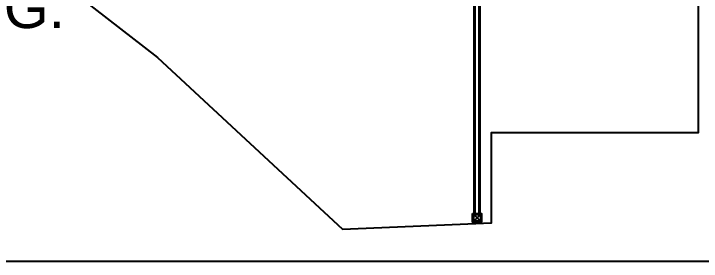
# Model space of a CAD drawing. Header units: millimetres. Extents: x 0 to 153097, y 17753 to 125268.
# Drawn here: x 142282 to 148259, y 114961 to 117115 of the extents above; entities that cross this region are included whole.
import ezdxf

# ---------------------------------------------------------------- set-up
doc = ezdxf.new("R2010")
doc.units = ezdxf.units.MM
doc.header["$LTSCALE"] = 50
doc.set_wipeout_variables(frame=1)
for name, color, linetype in [('C_BLOCK', 7, 'Continuous'), ('SITE BOUNDARY-AP', 4, 'xxx'), ('TAN-TIT', 30, 'Continuous')]:
    doc.layers.add(name, color=color, linetype=linetype)
doc.layers.add('DITCH', color=7, linetype='Continuous', lineweight=0)
doc.styles.add('Arial', font='arial.ttf')
doc.styles.get("Standard").update_dxf_attribs({"font": 'romans.shx', "width": 0.75, "bigfont": 'whgtxt.shx'})
doc.linetypes.add('xxx', pattern='A,0.25,-0.022286,["xxx",Standard,S=0.1,R=0,X=0,Y=-0.035957],-0.221744', length=0.49403)

# ---------------------------------------------------------------- blocks, each defined once
blk = doc.blocks.new('KEY PLAN_NEW')
at = {"layer": 'DITCH', "color": 253, "lineweight": -3}
for p, q in [((-1773.5, -2947.9), (-1773.5, -2139.9)), ((-1770.5, -2947.9), (-1770.5, -2139.9)), ((-1758.5, -2947.9), (-1758.5, -2139.9)), ((-1755.5, -2947.9), (-1755.5, -2139.9)), ((-1774.5, -2947.9), (-1754.5, -2967.9)), ((-1754.5, -2947.9), (-1774.5, -2967.9))]:
    blk.add_line(p, q, dxfattribs=at)
for points in [[(-1777.5, -2944.9), (-1751.5, -2944.9), (-1751.5, -2970.9), (-1777.5, -2970.9)], [(-1774.5, -2947.9), (-1754.5, -2947.9), (-1754.5, -2967.9), (-1774.5, -2967.9)]]:
    blk.add_lwpolyline(points, close=True, dxfattribs=at)
at = {"layer": 'SITE BOUNDARY-AP', "color": 253, "linetype": 'Continuous', "ltscale": 10000, "flags": 128}
blk.add_lwpolyline([(-3765.8, -608.8), (-3632.6, -1235.3), (-3494, -1554.1), (-2982.6, -2265.8), (-2690.7, -2493), (-2154.6, -2991.2), (-1723, -2972.4), (-1723, -2710.4), (-1123, -2710.4), (-1123, -2344.4)], dxfattribs=at)
at = {"layer": 'TAN-TIT'}
blk.add_lwpolyline([(-3958.6, -3083.9), (0, -3083.9), (0, 0), (-3958.6, 0)], close=True, dxfattribs=at)

msp = doc.modelspace()

# ---------------------------------------------------------------- block references
at = {"xscale": 3, "yscale": 3, "zscale": 3}
msp.add_blockref('KEY PLAN_NEW', (151604.03, 124212.42), dxfattribs=at)

# ---------------------------------------------------------------- next in the draw order: wipeouts: each hides what was drawn before it
msp.add_wipeout([(142824.93, 116855.09), (139974.35, 116855.09), (139974.35, 117479.36), (142824.93, 117479.36)]).dxf.layer = 'C_BLOCK'

# ---------------------------------------------------------------- next in the draw order: texts
at = {"layer": 'C_BLOCK', "color": 3, "ltscale": 10, "insert": (141399.64, 117167.23), "char_height": 359.9999, "attachment_point": 5, "style": 'Arial'}
msp.add_mtext('\\A1;THIS DWG.', dxfattribs=at)

doc.saveas('drawing.dxf')
